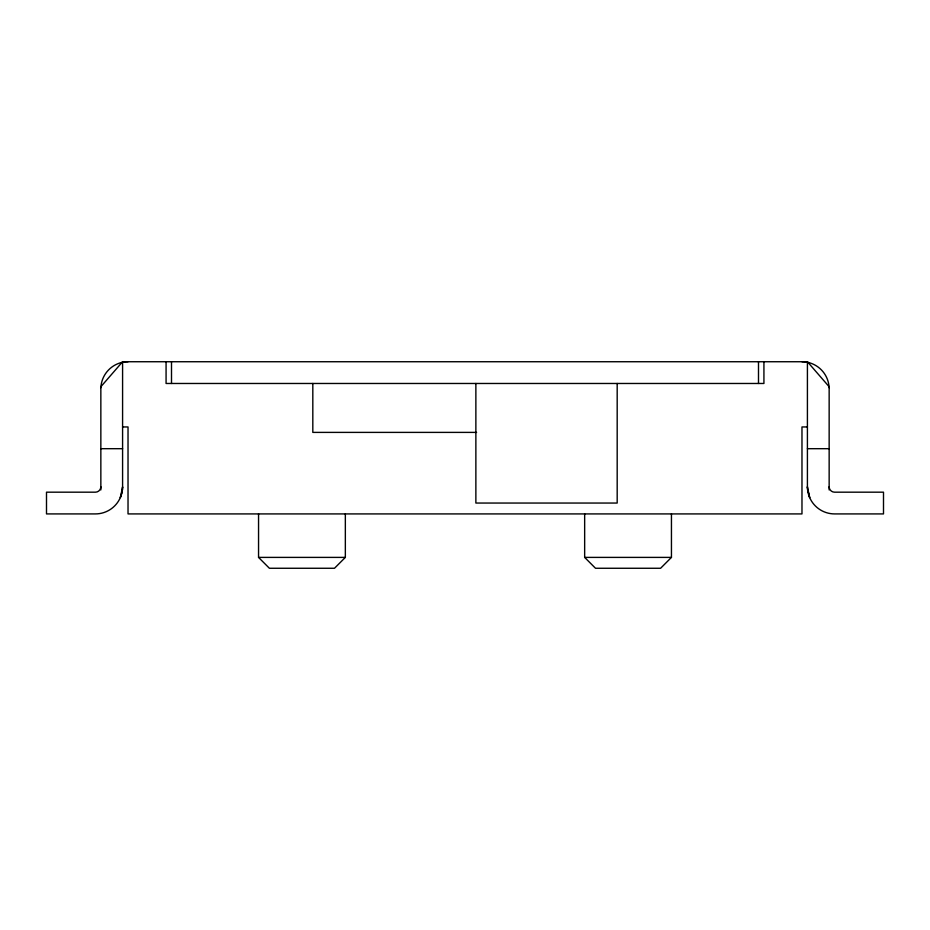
<?xml version="1.0" encoding="UTF-8"?>
<svg xmlns="http://www.w3.org/2000/svg" width="930" height="930" viewBox="0 0 930 930"><rect width="100%" height="100%" fill="white"/><g stroke="black" fill="none" stroke-linecap="round" stroke-linejoin="round"><path stroke-width="1.4" d="M122.121 491.796L120.319 497.608L122.586 487.076L122.586 361.735L807.414 361.735L829.153 386.741L829.153 489.924M122.562 488.006L122.586 486.867A27.179 27.179 0 0 1 95.418 513.918L46.5 513.918L46.5 492.179L95.418 492.179A5.441 5.441 0 0 0 100.847 486.739M122.528 488.587L122.376 490.133M122.586 361.735L100.847 386.741L100.847 489.924M345.344 513.918L345.344 557.396L334.498 568.265L269.398 568.265L258.552 557.396L258.552 513.918M671.448 513.918L671.448 557.396L660.602 568.265L595.502 568.265L584.656 557.396L584.656 513.918M122.586 426.951L128.026 426.951L128.026 513.918L801.974 513.918L801.974 426.951L807.414 426.951M476.59 432.392L312.817 432.392L312.817 383.474M100.847 448.69L122.586 448.69M807.414 448.69L829.153 448.69M258.552 557.396L345.344 557.396M584.656 557.396L671.448 557.396M807.473 488.587L809.681 497.608L807.414 487.076L807.414 361.735M807.438 487.994L807.414 486.739A27.179 27.179 0 0 0 834.582 513.918L883.5 513.918L883.5 492.179L834.582 492.179A5.441 5.441 0 0 1 829.153 486.739M763.925 361.735L763.925 383.474L166.075 383.474L166.075 361.735M758.496 361.735L758.496 383.474M617.183 383.474L617.183 503.049L475.869 503.049L475.869 383.474M171.504 361.735L171.504 383.474M100.882 387.682A27.179 27.179 0 0 1 128.026 361.735M801.974 361.735A27.179 27.179 0 0 1 829.118 387.682M122.179 490.552A10.497 1.848 -73.2 0 1 121.923 492.086"/></g></svg>
